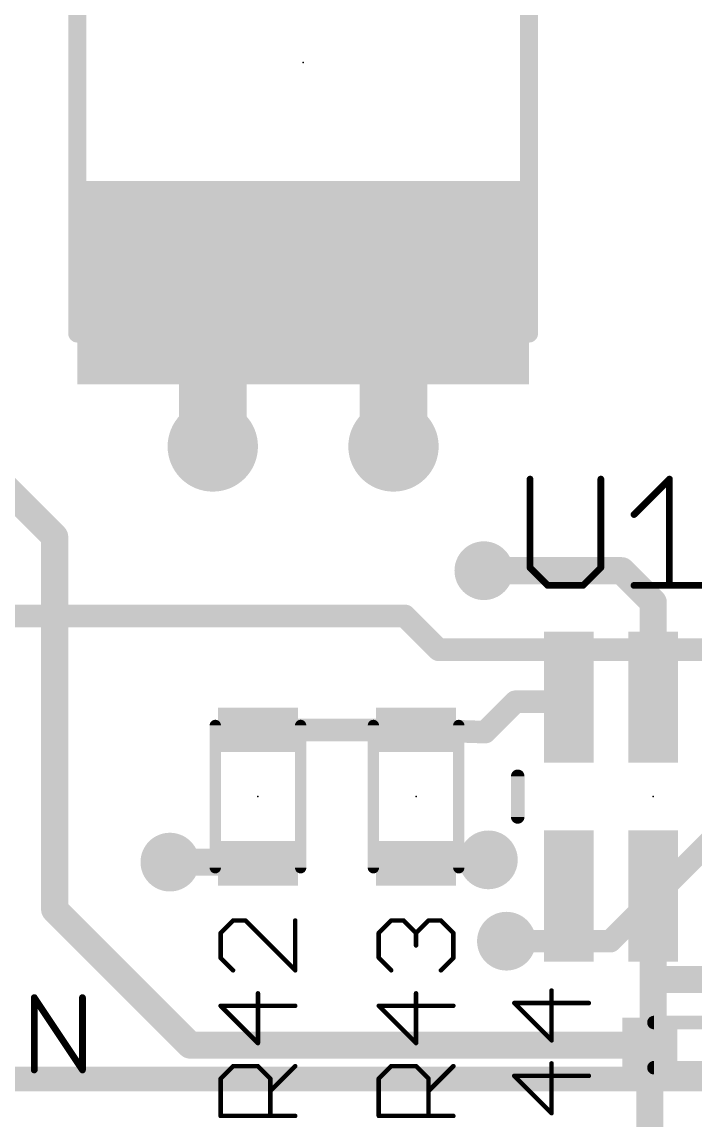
# Model space of a CAD drawing. Extents: x -19 to 124, y 0 to 88.
# Drawn here: x 23.51 to 31.08, y 50.34 to 62.68 of the extents above; entities that cross this region are included whole.
import ezdxf

# ---------------------------------------------------------------- set-up
doc = ezdxf.new("R2010")
doc.units = 0
for name, color, linetype in [('1', 12, 'CONTINUOUS'), ('15', 21, 'CONTINUOUS'), ('16', 132, 'CONTINUOUS'), ('18', 110, 'CONTINUOUS'), ('21', 253, 'CONTINUOUS'), ('23', 53, 'CONTINUOUS'), ('25', 253, 'CONTINUOUS')]:
    doc.layers.add(name, color=color, linetype=linetype)

# ---------------------------------------------------------------- blocks, each defined once
blk = doc.blocks.new('RECT')
blk.add_solid([(-0.5, -0.5), (0.5, -0.5), (-0.5, 0.5), (0.5, 0.5)])
blk = doc.blocks.new('ROUNDV')
at = {"const_width": 0.5}
blk.add_lwpolyline([(0, -0.25, 1), (0, 0.25, 1), (0, -0.25)], format="xyb", dxfattribs=at)

msp = doc.modelspace()

# ---------------------------------------------------------------- linework, layer by layer
at = {"layer": '1'}
for points, const_width in [([(26.67, 59.7535), (25.654, 59.69)], 0.762), ([(26.67, 59.7535), (27.4955, 59.7535)], 0.762), ([(27.813, 59.7535), (27.4955, 59.7535)], 0.762), ([(27.4955, 59.7535), (27.813, 59.69)], 0.762), ([(25.654, 59.69), (25.654, 57.912)], 0.762), ([(27.813, 59.69), (27.686, 59.69)], 0.762), ([(27.686, 59.69), (27.686, 57.912)], 0.762), ([(22.352, 58.42), (23.876, 56.896)], 0.3048), ([(23.876, 56.896), (23.876, 52.705)], 0.3048), ([(30.2514, 56.515), (28.702, 56.515)], 0.3048), ([(30.607, 56.1594), (30.2514, 56.515)], 0.3048), ([(30.607, 55.0926), (30.607, 56.1594)], 0.3048), ([(29.6062, 55.0418), (29.657, 55.0926)], 0.254), ([(28.7158, 54.7), (29.0576, 55.0418)], 0.254), ([(29.0576, 55.0418), (29.6062, 55.0418)], 0.254), ([(26.162, 54.725), (27.94, 54.725)], 0.254), ([(27.94, 54.725), (28.7158, 54.7)], 0.254), ([(26.1504, 53.2384), (25.1714, 53.2384)], 0.3048), ([(27.94, 53.225), (28.739, 53.25)], 0.254), ([(28.739, 53.25), (28.7528, 53.2638)], 0.254), ([(29.657, 52.8574), (29.657, 52.3494)], 0.254), ([(30.607, 51.9176), (30.607, 52.8574)], 0.3048), ([(30.607, 52.8574), (30.607, 51.181)], 0.3048), ([(23.876, 52.705), (25.4, 51.181)], 0.3048), ([(29.657, 52.3494), (28.956, 52.3494)], 0.254), ([(31.557, 51.9176), (30.607, 51.9176)], 0.3048), ([(25.4, 51.181), (30.5689, 51.181)], 0.3048), ([(30.607, 51.181), (30.5689, 51.181)], 0.3048), ([(30.5689, 51.181), (30.5689, 49.4919)], 0.3048)]:
    msp.add_lwpolyline(points, dxfattribs=dict(at, const_width=const_width))
for points, const_width in [([(26.67, 59.944, 1), (26.67, 59.563)], 0.381), ([(26.6819, 59.5634, 1), (26.6581, 59.9436)], 0.381), ([(27.4955, 59.944, 1), (27.4955, 59.563)], 0.381), ([(27.5329, 59.9403, 1), (27.4581, 59.5667)], 0.381), ([(27.4955, 59.563, 1), (27.4955, 59.944)], 0.381), ([(27.813, 59.563, 1), (27.813, 59.944)], 0.381), ([(25.8445, 59.69, 1), (25.4635, 59.69)], 0.381), ([(25.6421, 59.8801, 1), (25.6659, 59.4999)], 0.381), ([(27.686, 59.8805, 1), (27.686, 59.4995)], 0.381), ([(27.8765, 59.69, 1), (27.4955, 59.69)], 0.381), ([(27.7756, 59.5032, 1), (27.8504, 59.8768)], 0.381), ([(27.813, 59.4995, 1), (27.813, 59.8805)], 0.381), ([(25.4635, 57.912, 1), (25.8445, 57.912)], 0.381), ([(27.4955, 57.912, 1), (27.8765, 57.912)], 0.381), ([(23.9522, 56.896, 1), (23.7998, 56.896)], 0.1524), ([(23.8221, 56.8421, 1), (23.9299, 56.9499)], 0.1524), ([(28.702, 56.5912, 1), (28.702, 56.4388)], 0.1524), ([(30.3053, 56.5689, 1), (30.1975, 56.4611)], 0.1524), ([(30.2514, 56.4388, 1), (30.2514, 56.5912)], 0.1524), ([(30.6832, 56.1594, 1), (30.5308, 56.1594)], 0.1524), ([(30.5531, 56.1055, 1), (30.6609, 56.2133)], 0.1524), ([(29.7019, 55.0477, 1), (29.6121, 55.1375)], 0.127), ([(29.0576, 55.1053, 1), (29.0576, 54.9783)], 0.127), ([(29.1025, 54.9969, 1), (29.0127, 55.0867)], 0.127), ([(29.5613, 55.0867, 1), (29.6511, 54.9969)], 0.127), ([(29.6062, 54.9783, 1), (29.6062, 55.1053)], 0.127), ([(30.5308, 55.0926, 1), (30.6832, 55.0926)], 0.1524), ([(26.162, 54.7885, 1), (26.162, 54.6615)], 0.127), ([(27.942, 54.7885, 1), (27.938, 54.6615)], 0.127), ([(27.94, 54.6615, 1), (27.94, 54.7885)], 0.127), ([(28.7138, 54.6365, 1), (28.7178, 54.7635)], 0.127), ([(28.6709, 54.7449, 1), (28.7607, 54.6551)], 0.127), ([(25.1714, 53.3146, 1), (25.1714, 53.1622)], 0.1524), ([(26.1504, 53.2384, 0.4142), (26.162, 53.225)], 0.3048), ([(26.2264, 53.2329, 1), (26.0744, 53.2439)], 0.1524), ([(26.1504, 53.1622, 1), (26.1504, 53.3146)], 0.1524), ([(26.1565, 53.149, 1), (26.1675, 53.301)], 0.1524), ([(27.938, 53.2885, 1), (27.942, 53.1615)], 0.127), ([(28.6941, 53.2949, 1), (28.7839, 53.2051)], 0.127), ([(28.7977, 53.2189, 1), (28.7079, 53.3087)], 0.127), ([(28.741, 53.1865, 1), (28.737, 53.3135)], 0.127), ([(29.7205, 52.8574, 1), (29.5935, 52.8574)], 0.127), ([(30.6832, 52.8574, 1), (30.5308, 52.8574)], 0.1524), ([(30.6832, 52.8574, 1), (30.5308, 52.8574)], 0.1524), ([(23.9299, 52.7589, 1), (23.8221, 52.6511)], 0.1524), ([(23.7998, 52.705, 1), (23.9522, 52.705)], 0.1524), ([(28.956, 52.4129, 1), (28.956, 52.2859)], 0.127), ([(29.657, 52.2859, 1), (29.657, 52.4129)], 0.127), ([(29.5935, 52.3494, 1), (29.7205, 52.3494)], 0.127), ([(30.607, 51.9938, 1), (30.607, 51.8414)], 0.1524), ([(30.5308, 51.9176, 1), (30.6832, 51.9176)], 0.1524), ([(25.4, 51.2572, 1), (25.4, 51.1048)], 0.1524), ([(25.3461, 51.1271, 1), (25.4539, 51.2349)], 0.1524), ([(30.5689, 51.2572, 1), (30.5689, 51.1048)], 0.1524), ([(30.6451, 51.181, 1), (30.4927, 51.181)], 0.1524), ([(30.5308, 51.181, 1), (30.6832, 51.181)], 0.1524), ([(30.5689, 51.1048, 1), (30.5689, 51.2572)], 0.1524), ([(30.607, 51.1048, 1), (30.607, 51.2572)], 0.1524)]:
    msp.add_lwpolyline(points, format="xyb", dxfattribs=dict(at, const_width=const_width))
at = {"layer": '15', "const_width": 0.2794}
msp.add_lwpolyline([(10.922, 50.8), (39.37, 50.8)], dxfattribs=at)
at = {"layer": '16', "const_width": 0.254}
for points in [[(14.732, 56.007), (27.813, 56.007)], [(27.813, 56.007), (28.194, 55.626)], [(28.194, 55.626), (42.037, 55.626)], [(30.1244, 52.3494), (32.385, 54.61)], [(28.956, 52.3494), (30.1244, 52.3494)]]:
    msp.add_lwpolyline(points, dxfattribs=at)
at = {"layer": '16', "const_width": 0.127}
for points in [[(27.8579, 56.0519, 1), (27.7681, 55.9621)], [(27.813, 55.9435, 1), (27.813, 56.0705)], [(28.194, 55.6895, 1), (28.194, 55.5625)], [(28.1491, 55.5811, 1), (28.2389, 55.6709)], [(28.956, 52.4129, 1), (28.956, 52.2859)], [(30.1244, 52.2859, 1), (30.1244, 52.4129)], [(30.0795, 52.3943, 1), (30.1693, 52.3045)]]:
    msp.add_lwpolyline(points, format="xyb", dxfattribs=at)
at = {"layer": '21'}
for points, const_width in [([(24.13, 65.278), (24.13, 59.182)], 0.2032), ([(29.21, 59.182), (29.21, 65.278)], 0.2032), ([(25.682, 54.775), (25.682, 53.175)], 0.127), ([(26.642, 53.175), (26.642, 54.775)], 0.127), ([(27.46, 54.775), (27.46, 53.175)], 0.127), ([(28.42, 53.175), (28.42, 54.775)], 0.127), ([(29.083, 54.2036), (29.083, 53.7464)], 0.1524), ([(31.615, 51.435), (30.615, 51.435)], 0.1524), ([(30.615, 50.927), (31.615, 50.927)], 0.1524)]:
    msp.add_lwpolyline(points, dxfattribs=dict(at, const_width=const_width))
for points, const_width in [([(24.0792, 59.182, 1), (24.1808, 59.182)], 0.1016), ([(29.1592, 59.182, 1), (29.2608, 59.182)], 0.1016), ([(25.7138, 54.775, 1), (25.6503, 54.775)], 0.0635), ([(26.6738, 54.775, 1), (26.6103, 54.775)], 0.0635), ([(27.4917, 54.775, 1), (27.4283, 54.775)], 0.0635), ([(28.4518, 54.775, 1), (28.3883, 54.775)], 0.0635), ([(29.1211, 54.2036, 1), (29.0449, 54.2036)], 0.0762), ([(29.0449, 53.7464, 1), (29.1211, 53.7464)], 0.0762), ([(25.6503, 53.175, 1), (25.7138, 53.175)], 0.0635), ([(26.6103, 53.175, 1), (26.6738, 53.175)], 0.0635), ([(27.4283, 53.175, 1), (27.4917, 53.175)], 0.0635), ([(28.3883, 53.175, 1), (28.4518, 53.175)], 0.0635), ([(30.615, 51.4731, 1), (30.615, 51.3969)], 0.0762), ([(30.615, 50.9651, 1), (30.615, 50.8889)], 0.0762)]:
    msp.add_lwpolyline(points, format="xyb", dxfattribs=dict(at, const_width=const_width))
at = {"layer": '23'}
for p in [(26.67, 62.23), (26.162, 53.975), (27.94, 53.975), (30.607, 53.975)]:
    msp.add_point(p, dxfattribs=at)
at = {"layer": '25'}
for points, const_width in [([(29.2212, 57.5447), (29.2212, 56.549)], 0.0762), ([(30.0178, 56.549), (30.0178, 57.5447)], 0.0762), ([(30.3906, 57.1464), (30.7889, 57.5447)], 0.0762), ([(30.7889, 57.5447), (30.7889, 56.3499)], 0.0762), ([(29.2212, 56.549), (29.4203, 56.3499)], 0.0762), ([(29.8186, 56.3499), (30.0178, 56.549)], 0.0762), ([(29.4203, 56.3499), (29.8186, 56.3499)], 0.0762), ([(30.3906, 56.3499), (31.1871, 56.3499)], 0.0762), ([(25.882, 52.5814), (25.7422, 52.4415)], 0.0508), ([(26.0218, 52.5814), (25.882, 52.5814)], 0.0508), ([(26.5811, 52.0221), (26.0218, 52.5814)], 0.0508), ([(26.5811, 52.5814), (26.5811, 52.0221)], 0.0508), ([(27.5202, 52.4415), (27.66, 52.5814)], 0.0508), ([(27.66, 52.5814), (27.7998, 52.5814)], 0.0508), ([(27.7998, 52.5814), (27.9396, 52.4415)], 0.0508), ([(27.9396, 52.4415), (28.0795, 52.5814)], 0.0508), ([(28.0795, 52.5814), (28.2193, 52.5814)], 0.0508), ([(28.2193, 52.5814), (28.3591, 52.4415)], 0.0508), ([(25.7422, 52.4415), (25.7422, 52.1619)], 0.0508), ([(27.5202, 52.1619), (27.5202, 52.4415)], 0.0508), ([(27.9396, 52.4415), (27.9396, 52.3017)], 0.0508), ([(28.3591, 52.4415), (28.3591, 52.1619)], 0.0508), ([(25.7422, 52.1619), (25.882, 52.0221)], 0.0508), ([(27.66, 52.0221), (27.5202, 52.1619)], 0.0508), ([(28.3591, 52.1619), (28.2193, 52.0221)], 0.0508), ([(23.6463, 50.9016), (23.6463, 51.7151)], 0.0762), ([(23.6463, 51.7151), (24.1886, 50.9016)], 0.0762), ([(24.1886, 50.9016), (24.1886, 51.7151)], 0.0762), ([(26.1616, 51.2035), (26.1616, 51.7628)], 0.0508), ([(27.9396, 51.2035), (27.9396, 51.7628)], 0.0508), ([(29.4636, 51.2347), (29.4636, 51.794)], 0.0508), ([(26.5811, 51.623), (25.7422, 51.623)], 0.0508), ([(25.7422, 51.623), (26.1616, 51.2035)], 0.0508), ([(28.3591, 51.623), (27.5202, 51.623)], 0.0508), ([(27.5202, 51.623), (27.9396, 51.2035)], 0.0508), ([(29.8831, 51.6541), (29.0442, 51.6541)], 0.0508), ([(29.0442, 51.6541), (29.4636, 51.2347)], 0.0508), ([(29.4636, 50.4161), (29.4636, 50.9754)], 0.0508), ([(25.7422, 50.8044), (25.882, 50.9442)], 0.0508), ([(25.882, 50.9442), (26.1616, 50.9442)], 0.0508), ([(26.1616, 50.9442), (26.3015, 50.8044)], 0.0508), ([(26.3015, 50.6646), (26.5811, 50.9442)], 0.0508), ([(27.5202, 50.8044), (27.66, 50.9442)], 0.0508), ([(27.66, 50.9442), (27.9396, 50.9442)], 0.0508), ([(27.9396, 50.9442), (28.0795, 50.8044)], 0.0508), ([(28.0795, 50.6646), (28.3591, 50.9442)], 0.0508), ([(25.7422, 50.3849), (25.7422, 50.8044)], 0.0508), ([(26.3015, 50.8044), (26.3015, 50.3849)], 0.0508), ([(27.5202, 50.3849), (27.5202, 50.8044)], 0.0508), ([(28.0795, 50.8044), (28.0795, 50.3849)], 0.0508), ([(29.8831, 50.8356), (29.0442, 50.8356)], 0.0508), ([(29.0442, 50.8356), (29.4636, 50.4161)], 0.0508), ([(26.5811, 50.3849), (25.7422, 50.3849)], 0.0508), ([(28.3591, 50.3849), (27.5202, 50.3849)], 0.0508)]:
    msp.add_lwpolyline(points, dxfattribs=dict(at, const_width=const_width))
for points, const_width in [([(29.2403, 57.5447, 1), (29.2022, 57.5447)], 0.0381), ([(30.0368, 57.5447, 1), (29.9987, 57.5447)], 0.0381), ([(30.8079, 57.5447, 1), (30.7698, 57.5447)], 0.0381), ([(30.8023, 57.5312, 1), (30.7754, 57.5582)], 0.0381), ([(30.3771, 57.1599, 1), (30.4041, 57.133)], 0.0381), ([(29.2347, 56.5625, 1), (29.2077, 56.5356)], 0.0381), ([(29.2022, 56.549, 1), (29.2403, 56.549)], 0.0381), ([(29.9987, 56.549, 1), (30.0368, 56.549)], 0.0381), ([(30.0312, 56.5356, 1), (30.0043, 56.5625)], 0.0381), ([(29.4203, 56.369, 1), (29.4203, 56.3309)], 0.0381), ([(29.4069, 56.3364, 1), (29.4338, 56.3634)], 0.0381), ([(29.8051, 56.3634, 1), (29.8321, 56.3364)], 0.0381), ([(29.8186, 56.3309, 1), (29.8186, 56.369)], 0.0381), ([(30.3906, 56.369, 1), (30.3906, 56.3309)], 0.0381), ([(30.7698, 56.3499, 1), (30.8079, 56.3499)], 0.0381), ([(25.882, 52.5941, 1), (25.882, 52.5687)], 0.0254), ([(25.891, 52.5724, 1), (25.873, 52.5903)], 0.0254), ([(26.0308, 52.5903, 1), (26.0128, 52.5724)], 0.0254), ([(26.0218, 52.5687, 1), (26.0218, 52.5941)], 0.0254), ([(26.5938, 52.5814, 1), (26.5684, 52.5814)], 0.0254), ([(27.66, 52.5941, 1), (27.66, 52.5687)], 0.0254), ([(27.669, 52.5724, 1), (27.651, 52.5903)], 0.0254), ([(27.8088, 52.5903, 1), (27.7908, 52.5724)], 0.0254), ([(27.7998, 52.5687, 1), (27.7998, 52.5941)], 0.0254), ([(28.0795, 52.5941, 1), (28.0795, 52.5687)], 0.0254), ([(28.0884, 52.5724, 1), (28.0705, 52.5903)], 0.0254), ([(28.2283, 52.5903, 1), (28.2103, 52.5724)], 0.0254), ([(28.2193, 52.5687, 1), (28.2193, 52.5941)], 0.0254), ([(25.7549, 52.4415, 1), (25.7295, 52.4415)], 0.0254), ([(25.7332, 52.4505, 1), (25.7512, 52.4326)], 0.0254), ([(27.5329, 52.4415, 1), (27.5075, 52.4415)], 0.0254), ([(27.5112, 52.4505, 1), (27.5292, 52.4326)], 0.0254), ([(27.9523, 52.4415, 1), (27.9269, 52.4415)], 0.0254), ([(27.9307, 52.4505, 1), (27.9486, 52.4326)], 0.0254), ([(27.9307, 52.4326, 1), (27.9486, 52.4505)], 0.0254), ([(28.3718, 52.4415, 1), (28.3464, 52.4415)], 0.0254), ([(28.3501, 52.4326, 1), (28.3681, 52.4505)], 0.0254), ([(27.9269, 52.3017, 1), (27.9523, 52.3017)], 0.0254), ([(25.7512, 52.1709, 1), (25.7332, 52.1529)], 0.0254), ([(25.7295, 52.1619, 1), (25.7549, 52.1619)], 0.0254), ([(27.5292, 52.1709, 1), (27.5112, 52.1529)], 0.0254), ([(27.5075, 52.1619, 1), (27.5329, 52.1619)], 0.0254), ([(28.3464, 52.1619, 1), (28.3718, 52.1619)], 0.0254), ([(28.3681, 52.1529, 1), (28.3501, 52.1709)], 0.0254), ([(25.873, 52.0131, 1), (25.891, 52.0311)], 0.0254), ([(26.5684, 52.0221, 1), (26.5938, 52.0221)], 0.0254), ([(26.5721, 52.0131, 1), (26.5901, 52.0311)], 0.0254), ([(27.651, 52.0131, 1), (27.669, 52.0311)], 0.0254), ([(28.2103, 52.0311, 1), (28.2283, 52.0131)], 0.0254), ([(23.6653, 51.7151, 1), (23.6272, 51.7151)], 0.0381), ([(23.6621, 51.7257, 1), (23.6304, 51.7045)], 0.0381), ([(24.2076, 51.7151, 1), (24.1695, 51.7151)], 0.0381), ([(26.1743, 51.7628, 1), (26.1489, 51.7628)], 0.0254), ([(27.9523, 51.7628, 1), (27.9269, 51.7628)], 0.0254), ([(29.4763, 51.794, 1), (29.4509, 51.794)], 0.0254), ([(25.7422, 51.6357, 1), (25.7422, 51.6103)], 0.0254), ([(25.7512, 51.6319, 1), (25.7332, 51.614)], 0.0254), ([(26.5811, 51.6103, 1), (26.5811, 51.6357)], 0.0254), ([(27.5202, 51.6357, 1), (27.5202, 51.6103)], 0.0254), ([(27.5292, 51.6319, 1), (27.5112, 51.614)], 0.0254), ([(28.3591, 51.6103, 1), (28.3591, 51.6357)], 0.0254), ([(29.0442, 51.6668, 1), (29.0442, 51.6414)], 0.0254), ([(29.0532, 51.6631, 1), (29.0352, 51.6452)], 0.0254), ([(29.8831, 51.6414, 1), (29.8831, 51.6668)], 0.0254), ([(29.4509, 51.2347, 1), (29.4763, 51.2347)], 0.0254), ([(29.4547, 51.2257, 1), (29.4726, 51.2437)], 0.0254), ([(26.1489, 51.2035, 1), (26.1743, 51.2035)], 0.0254), ([(26.1527, 51.1945, 1), (26.1706, 51.2125)], 0.0254), ([(27.9269, 51.2035, 1), (27.9523, 51.2035)], 0.0254), ([(27.9307, 51.1945, 1), (27.9486, 51.2125)], 0.0254), ([(29.4763, 50.9754, 1), (29.4509, 50.9754)], 0.0254), ([(23.6272, 50.9016, 1), (23.6653, 50.9016)], 0.0381), ([(24.1695, 50.9016, 1), (24.2076, 50.9016)], 0.0381), ([(24.1727, 50.891, 1), (24.2044, 50.9122)], 0.0381), ([(25.882, 50.9569, 1), (25.882, 50.9315)], 0.0254), ([(25.891, 50.9352, 1), (25.873, 50.9532)], 0.0254), ([(26.1706, 50.9532, 1), (26.1527, 50.9352)], 0.0254), ([(26.1616, 50.9315, 1), (26.1616, 50.9569)], 0.0254), ([(26.5901, 50.9352, 1), (26.5721, 50.9532)], 0.0254), ([(27.66, 50.9569, 1), (27.66, 50.9315)], 0.0254), ([(27.669, 50.9352, 1), (27.651, 50.9532)], 0.0254), ([(27.9486, 50.9532, 1), (27.9307, 50.9352)], 0.0254), ([(27.9396, 50.9315, 1), (27.9396, 50.9569)], 0.0254), ([(28.3681, 50.9352, 1), (28.3501, 50.9532)], 0.0254), ([(25.7549, 50.8044, 1), (25.7295, 50.8044)], 0.0254), ([(25.7332, 50.8134, 1), (25.7512, 50.7954)], 0.0254), ([(26.3142, 50.8044, 1), (26.2888, 50.8044)], 0.0254), ([(26.2925, 50.7954, 1), (26.3104, 50.8134)], 0.0254), ([(27.5329, 50.8044, 1), (27.5075, 50.8044)], 0.0254), ([(27.5112, 50.8134, 1), (27.5292, 50.7954)], 0.0254), ([(28.0922, 50.8044, 1), (28.0668, 50.8044)], 0.0254), ([(28.0705, 50.7954, 1), (28.0884, 50.8134)], 0.0254), ([(29.0442, 50.8483, 1), (29.0442, 50.8229)], 0.0254), ([(29.0532, 50.8445, 1), (29.0352, 50.8266)], 0.0254), ([(29.8831, 50.8229, 1), (29.8831, 50.8483)], 0.0254), ([(26.2925, 50.6735, 1), (26.3104, 50.6556)], 0.0254), ([(28.0705, 50.6735, 1), (28.0884, 50.6556)], 0.0254), ([(25.7422, 50.3976, 1), (25.7422, 50.3722)], 0.0254), ([(25.7295, 50.3849, 1), (25.7549, 50.3849)], 0.0254), ([(26.2888, 50.3849, 1), (26.3142, 50.3849)], 0.0254), ([(26.5811, 50.3722, 1), (26.5811, 50.3976)], 0.0254), ([(27.5202, 50.3976, 1), (27.5202, 50.3722)], 0.0254), ([(27.5075, 50.3849, 1), (27.5329, 50.3849)], 0.0254), ([(28.0668, 50.3849, 1), (28.0922, 50.3849)], 0.0254), ([(28.3591, 50.3722, 1), (28.3591, 50.3976)], 0.0254), ([(29.4509, 50.4161, 1), (29.4763, 50.4161)], 0.0254), ([(29.4547, 50.4071, 1), (29.4726, 50.4251)], 0.0254)]:
    msp.add_lwpolyline(points, format="xyb", dxfattribs=dict(at, const_width=const_width))

# ---------------------------------------------------------------- block references
at = {"layer": '1'}
for p, xscale, yscale, rotation in [((26.67, 59.7535), 2.286, 5.08, 90), ((29.657, 55.0926), 1.4732, 0.5588, 270), ((30.607, 55.0926), 1.4732, 0.5588, 270), ((26.162, 54.725), 0.5, 0.9, 90), ((27.94, 54.725), 0.5, 0.9, 270), ((29.657, 52.8574), 1.4732, 0.5588, 270), ((30.607, 52.8574), 1.4732, 0.5588, 270), ((26.162, 53.225), 0.5, 0.9, 90), ((27.94, 53.225), 0.5, 0.9, 270)]:
    msp.add_blockref('RECT', p, dxfattribs=dict(at, xscale=xscale, yscale=yscale, rotation=rotation))
at = {"layer": '1', "xscale": 0.62, "yscale": 0.62}
msp.add_blockref('RECT', (30.5689, 51.181), dxfattribs=at)
at = {"layer": '18'}
for p, xscale, yscale in [((25.654, 57.912), 1.016, 1.016), ((25.654, 57.912), 1.016, 1.016), ((27.686, 57.912), 1.016, 1.016), ((27.686, 57.912), 1.016, 1.016), ((28.702, 56.515), 0.6604, 0.6604), ((28.702, 56.515), 0.6604, 0.6604), ((28.7528, 53.2638), 0.6604, 0.6604), ((28.7528, 53.2638), 0.6604, 0.6604), ((25.1714, 53.2384), 0.6604, 0.6604), ((25.1714, 53.2384), 0.6604, 0.6604), ((28.956, 52.3494), 0.6604, 0.6604), ((28.956, 52.3494), 0.6604, 0.6604)]:
    msp.add_blockref('ROUNDV', p, dxfattribs=dict(at, xscale=xscale, yscale=yscale))

doc.saveas('drawing.dxf')
